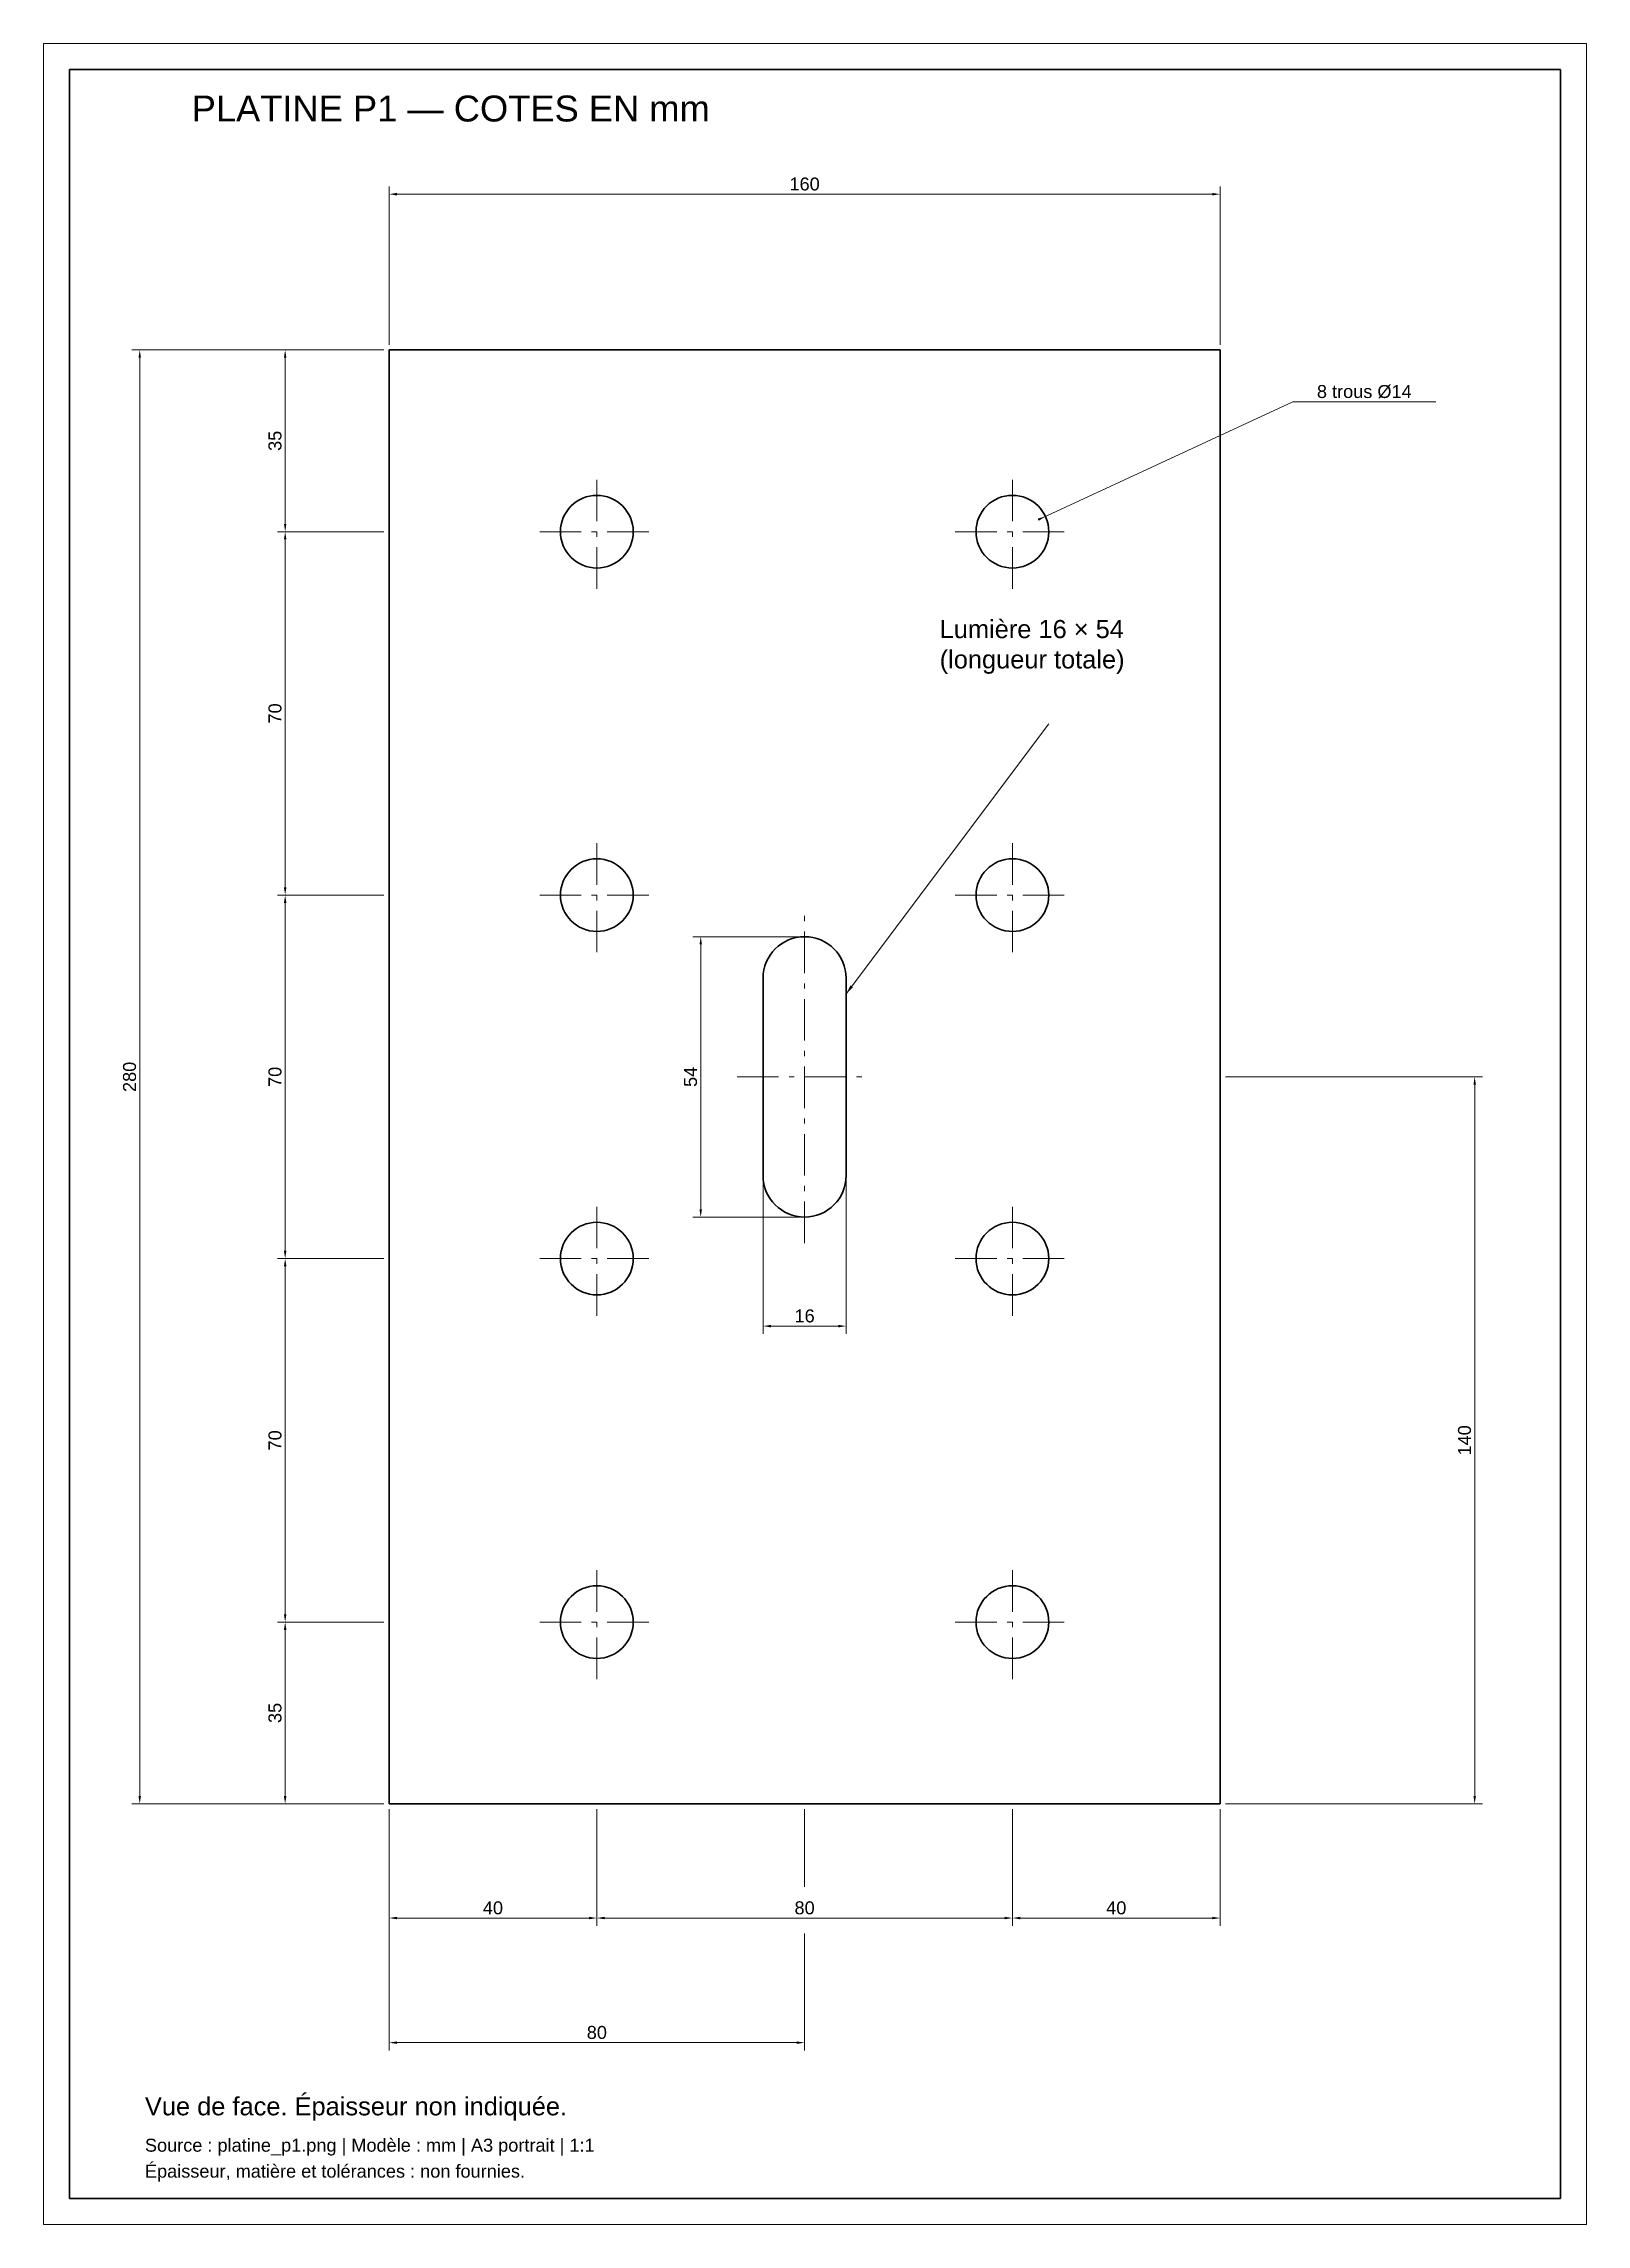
# Paper-space layout 'A3_1-1' of a CAD drawing. Header units: millimetres. Extents: x 0 to 297, y 0 to 420.
# The model-space entities are those that its viewports show. They can reach past a viewport. Long polylines and large blocks are cut down to what shows.
import ezdxf

# ---------------------------------------------------------------- set-up
doc = ezdxf.new("R2010")
doc.units = ezdxf.units.MM
doc.linetypes.add('CAD_AXIS', pattern=[13, 8, -2, 1, -2])
for name, color, linetype, lineweight in [('AXES', 4, 'CAD_AXIS', 9), ('DIMENSIONS', 3, 'Continuous', 18), ('FRAME', 7, 'Continuous', 35), ('NOTES', 2, 'Continuous', 18), ('OUTLINE', 7, 'Continuous', 35)]:
    doc.layers.add(name, color=color, linetype=linetype, lineweight=lineweight)
doc.layers.add('VIEWPORT_NP', color=8, linetype='Continuous', lineweight=13, plot=False)
doc.styles.add('CAD_TEXT', font='arial.ttf')
doc.dimstyles.new('CAD_MM', dxfattribs={"dimtxt": 2.5, "dimasz": 1.5, "dimexe": 1.5, "dimexo": 1, "dimgap": 0.7, "dimtad": 1, "dimdec": 0, "dimtxsty": 'CAD_TEXT', "dimcen": 2.5, "dimazin": 3, "dimtfac": 1, "dimtmove": 0, "dimatfit": 3, "dimtfill": 1, "dimlwd": 18, "dimlwe": 13})

# ---------------------------------------------------------------- blocks, each defined once
blk = doc.blocks.new('_CLOSEDFILLED')
at = {"color": 0, "linetype": 'BYBLOCK'}
blk.add_solid([(-1, 0.16), (0, 0), (-1, -0.16)], dxfattribs=at)
blk = doc.blocks.new('*D13')
at = {"color": 0, "lineweight": 18}
for p, q in [((124.99, 247.31), (174, 270)), ((174, 270), (201.5, 270))]:
    blk.add_line(p, q, dxfattribs=at)
at = {"layer": 'Defpoints'}
for p in [(126.35, 247.94), (120, 245)]:
    blk.add_point(p, dxfattribs=at)
at = {"layer": 'DIMENSIONS', "color": 0, "xscale": 1.5, "yscale": 1.5, "rotation": 24.84238910545527}
blk.add_blockref('_CLOSEDFILLED', (126.35, 247.94), dxfattribs=at)
at = {"layer": 'DIMENSIONS', "color": 0, "insert": (187.75, 271.95), "char_height": 2.5, "attachment_point": 5, "style": 'CAD_TEXT', "bg_fill": 3, "box_fill_scale": 1.1, "bg_fill_color": 1}
blk.add_mtext('8 trous %%c14', dxfattribs=at)

msp = doc.modelspace()

# ---------------------------------------------------------------- linework, layer by layer
at = {"layer": 'AXES'}
for p, q in [((40, 234), (40, 256)), ((120, 234), (120, 256)), ((29, 245), (51, 245)), ((109, 245), (131, 245)), ((40, 164), (40, 186)), ((120, 164), (120, 186)), ((29, 175), (51, 175)), ((109, 175), (131, 175)), ((80, 108), (80, 172)), ((67, 140), (93, 140)), ((40, 94), (40, 116)), ((120, 94), (120, 116)), ((29, 105), (51, 105)), ((109, 105), (131, 105)), ((40, 24), (40, 46)), ((120, 24), (120, 46)), ((29, 35), (51, 35)), ((109, 35), (131, 35))]:
    msp.add_line(p, q, dxfattribs=at)
at = {"layer": 'OUTLINE'}
for p, q in [((72, 121), (72, 159)), ((88, 121), (88, 159))]:
    msp.add_line(p, q, dxfattribs=at)
msp.add_lwpolyline([(0, 0), (160, 0), (160, 280), (0, 280)], close=True, dxfattribs=at)
for centre in [(40, 245), (120, 245), (40, 175), (120, 175), (40, 105), (120, 105), (40, 35), (120, 35)]:
    msp.add_circle(centre, 7, dxfattribs=at)
for centre, start, end in [((80, 159), 0, 180), ((80, 121), 180, 360)]:
    msp.add_arc(centre, 8, start, end, dxfattribs=at)

# ---------------------------------------------------------------- texts
at = {"layer": 'NOTES', "style": 'CAD_TEXT'}
for s, height, p in [('PLATINE P1 — COTES EN mm', 5, (-38, 324)), ('Vue de face. Épaisseur non indiquée.', 3.5, (-47, -60)), ('Source : platine_p1.png | Modèle : mm | A3 portrait | 1:1', 2.5, (-47, -67)), ('Épaisseur, matière et tolérances : non fournies.', 2.5, (-47, -72))]:
    msp.add_text(s, height=height, dxfattribs=at).set_placement(p)
at = {"layer": 'NOTES', "insert": (106, 228), "char_height": 3.5, "width": 100, "attachment_point": 1, "style": 'CAD_TEXT'}
msp.add_mtext('Lumière 16 × 54\\P(longueur totale)', dxfattribs=at)

# ---------------------------------------------------------------- leaders
at = {"layer": 'NOTES'}
msp.add_leader([(88, 156), (127, 208)], dimstyle='CAD_MM', override={"dimasz": 1.8, "dimclrd": 0}, dxfattribs=at)

# ---------------------------------------------------------------- next in the draw order: dimensions: what is measured, and where the dimension line sits
at = {"layer": 'DIMENSIONS'}
for base, p1, p2 in [((0, 310), (0, 280), (160, 280)), ((72, 92), (72, 121), (88, 121))]:
    msp.add_linear_dim(base=base, p1=p1, p2=p2, dimstyle='CAD_MM', dxfattribs=at).render()
dim = msp.add_diameter_dim_2p(p1=(113.65, 242.06), p2=(126.35, 247.94), text='8 trous <>', dimstyle='CAD_MM', override={"dimtad": 1, "dimtih": 1, "dimtoh": 1}, dxfattribs=at)
dim.commit()
dim.dimension.update_dxf_attribs({"geometry": '*D13', "text_midpoint": (174, 270), "dimtype": 163})

# ---------------------------------------------------------------- next in the draw order: dimensions: what is measured, and where the dimension line sits
for base, p1, p2 in [((-48, 0), (0, 0), (0, 280)), ((60, 113), (80, 113), (80, 167))]:
    msp.add_linear_dim(base=base, p1=p1, p2=p2, angle=90, dimstyle='CAD_MM', dxfattribs=at).render()

# ---------------------------------------------------------------- next in the draw order: dimensions: what is measured, and where the dimension line sits
msp.add_linear_dim(base=(-20, 0), p1=(0, 0), p2=(0, 35), angle=90, dimstyle='CAD_MM', dxfattribs=at).render()

# ---------------------------------------------------------------- next in the draw order: dimensions: what is measured, and where the dimension line sits
msp.add_linear_dim(base=(-20, 35), p1=(0, 35), p2=(0, 105), angle=90, dimstyle='CAD_MM', dxfattribs=at).render()
msp.add_linear_dim(base=(0, -22), p1=(0, 0), p2=(40, 0), dimstyle='CAD_MM', dxfattribs=at).render()

# ---------------------------------------------------------------- next in the draw order: dimensions: what is measured, and where the dimension line sits
msp.add_linear_dim(base=(-20, 105), p1=(0, 105), p2=(0, 175), angle=90, dimstyle='CAD_MM', dxfattribs=at).render()
msp.add_linear_dim(base=(40, -22), p1=(40, 0), p2=(120, 0), dimstyle='CAD_MM', dxfattribs=at).render()

# ---------------------------------------------------------------- next in the draw order: dimensions: what is measured, and where the dimension line sits
msp.add_linear_dim(base=(-20, 175), p1=(0, 175), p2=(0, 245), angle=90, dimstyle='CAD_MM', dxfattribs=at).render()
msp.add_linear_dim(base=(0, -46), p1=(0, 0), p2=(80, 0), dimstyle='CAD_MM', override={"dimse2": 1}, dxfattribs=at).render()
msp.add_linear_dim(base=(120, -22), p1=(120, 0), p2=(160, 0), dimstyle='CAD_MM', dxfattribs=at).render()

# ---------------------------------------------------------------- next in the draw order: linework, layer by layer
for p, q in [((80, -1), (80, -16)), ((80, -25), (80, -47.5))]:
    msp.add_line(p, q, dxfattribs=at)

# ---------------------------------------------------------------- next in the draw order: dimensions: what is measured, and where the dimension line sits
for base, p1, p2 in [((-20, 245), (0, 245), (0, 280)), ((209, 0), (160, 0), (160, 140))]:
    msp.add_linear_dim(base=base, p1=p1, p2=p2, angle=90, dimstyle='CAD_MM', dxfattribs=at).render()

# ---------------------------------------------------------------- next in the draw order: linework, layer by layer
at = {"layer": 'FRAME'}
msp.add_lwpolyline([(-61.5, -76), (225.5, -76), (225.5, 334), (-61.5, 334)], close=True, dxfattribs=at)

psp = doc.layouts.new('A3_1-1')

# ---------------------------------------------------------------- viewports
at = {"layer": 'VIEWPORT_NP'}
psp.add_viewport(center=(148.5, 210), size=(297, 420), view_center_point=(82, 129), view_height=420, dxfattribs=at)

doc.saveas('drawing.dxf')
